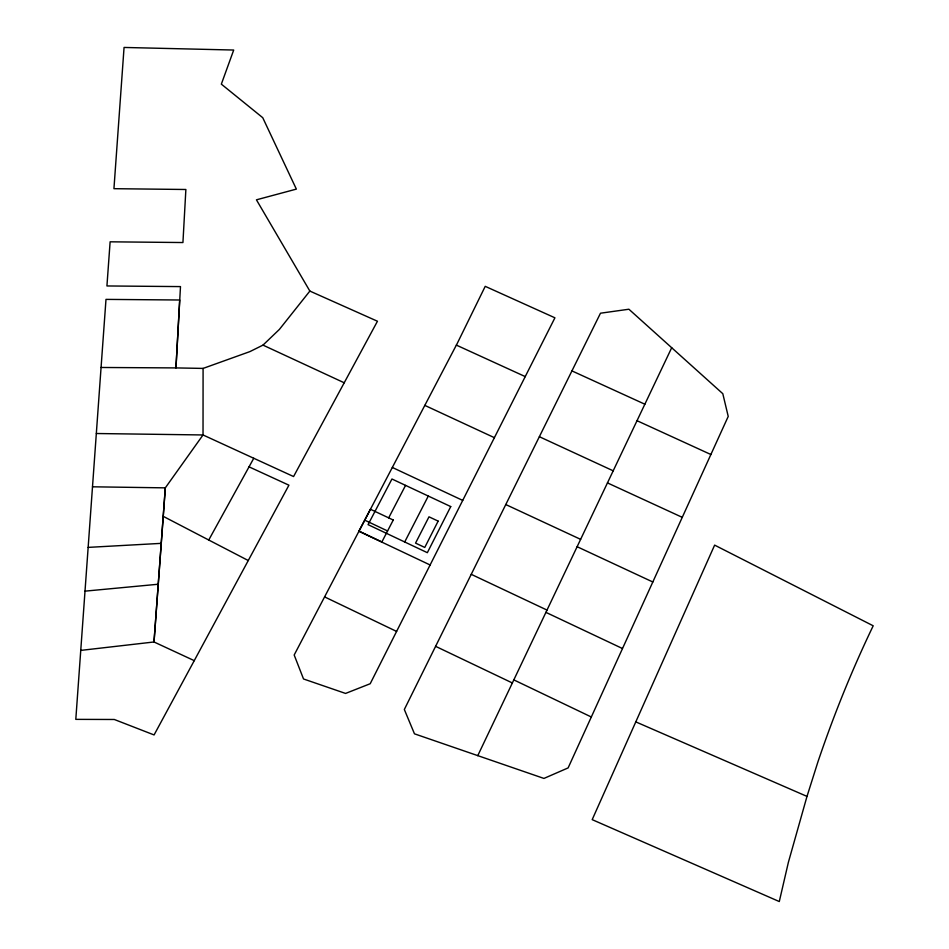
<?xml version="1.0" encoding="UTF-8"?>
<svg xmlns="http://www.w3.org/2000/svg" width="949" height="949" viewBox="0 0 949 949"><rect width="100%" height="100%" fill="white"/><g stroke="black" fill="none" stroke-linecap="round" stroke-linejoin="round"><path stroke-width="1.42" d="M194.248 660.646L154.082 734.941L114.307 719.484L75.801 719.366L101.069 367.477L175.956 367.915L180.488 286.598L106.929 285.957L110.12 241.817L182.932 242.541L185.874 189.492L113.939 188.685L124.058 47.45L233.703 50.036L221.342 84.141L262.743 117.7L296.361 189.112L256.432 199.824L309.86 291.07L279.374 329.433L262.992 345.116L249.872 351.616L203.086 368.414L203.027 434.962L165.316 487.857L154.011 641.975L194.248 660.646L288.923 485.188L249.053 466.849M101.069 367.477L105.991 299.386L179.705 300.003L175.956 367.915L203.086 368.414M806.994 796.401L788.394 862.273L779.283 901.55L592.188 819.639L714.633 545.117L873.199 625.794A1909.779 1327.698 56 0 0 817.991 761.667L806.994 796.401L635.794 721.881M591.322 716.993L728.227 416.421L722.806 393.705L628.902 309.232L600.492 313.206L404.333 709.496L414.476 733.826L543.943 778.429L568.119 767.907L591.322 716.993L513.824 679.887L477.762 755.665M513.824 679.887L671.702 347.725M430.111 564.975L370.205 683.731L345.566 693.434L303.526 678.974L294.178 655L457.359 343.194L485.224 286.337L554.916 317.808L430.111 564.975L358.888 531.25M404.713 541.974L428.296 496.054M388.675 517.869L405.555 485.39M163.216 516.327L208.744 540.017L253.763 458.272L293.573 476.54L377.453 321.237L309.86 291.07M80.748 650.397L154.011 641.975L165.316 487.857L92.504 486.801M85.03 591.144L158.222 584.24M88.174 547.383L161.211 543.362M96.359 433.515L203.027 434.962L253.763 458.272M571.927 370.893L644.869 404.215M456.35 345.104L525.295 376.623M637.028 420.704L710.872 454.512M607.455 482.899L682.272 517.347M539.388 436.718L613.196 470.811M424.796 405.377L494.429 437.691M262.992 345.116L344.214 382.779M505.77 504.548L580.622 539.352M577.17 546.731L652.817 581.986M392.328 467.454L462.721 500.408M364.713 520.159L387.572 530.966M471.25 574.335L547.004 610.077M545.912 612.366L622.425 648.499M435.603 646.328L512.294 682.936M324.617 596.909L396.623 631.441M208.744 540.017L248.247 560.515M450.739 506.576L427.347 552.686L368.058 524.643L391.949 478.996L450.739 506.576M438.141 521.12L424.761 547.443L415.555 543.101L428.995 516.814L438.141 521.12M393.254 520.028L381.878 541.95L358.971 531.108L370.43 509.257L393.254 520.028"/></g></svg>
